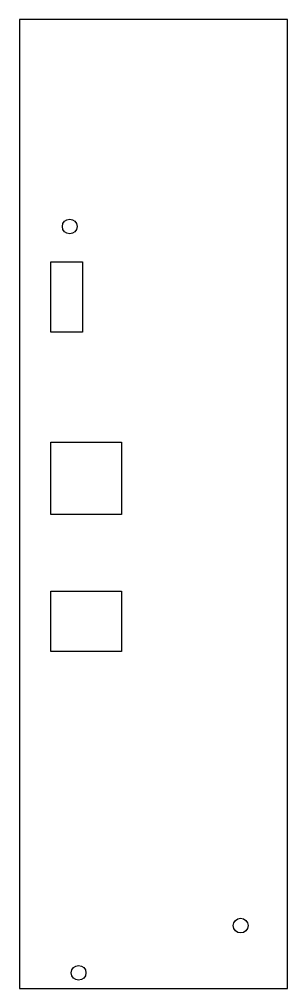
# Model space of a CAD drawing. Header units: millimetres. Extents: x -57 to 0, y 0 to 207.
import ezdxf

# ---------------------------------------------------------------- set-up
doc = ezdxf.new("R2010")
doc.units = ezdxf.units.MM

msp = doc.modelspace()

# ---------------------------------------------------------------- linework, layer by layer
for points in [[(-57.12, 0), (0, 0), (0, 206.72), (-57.12, 206.72)], [(-50.4, 140.04), (-50.4, 155.04), (-43.68, 155.04), (-43.68, 140.04)], [(-35.4, 101.105), (-50.4, 101.105), (-50.4, 116.535), (-35.4, 116.535)], [(-50.4, 84.785), (-35.4, 84.785), (-35.4, 71.895), (-50.4, 71.895)]]:
    msp.add_lwpolyline(points, close=True)
for centre in [(-46.4, 162.54), (-10, 13.44), (-44.52, 3.36)]:
    msp.add_circle(centre, 1.575)

doc.saveas('drawing.dxf')
